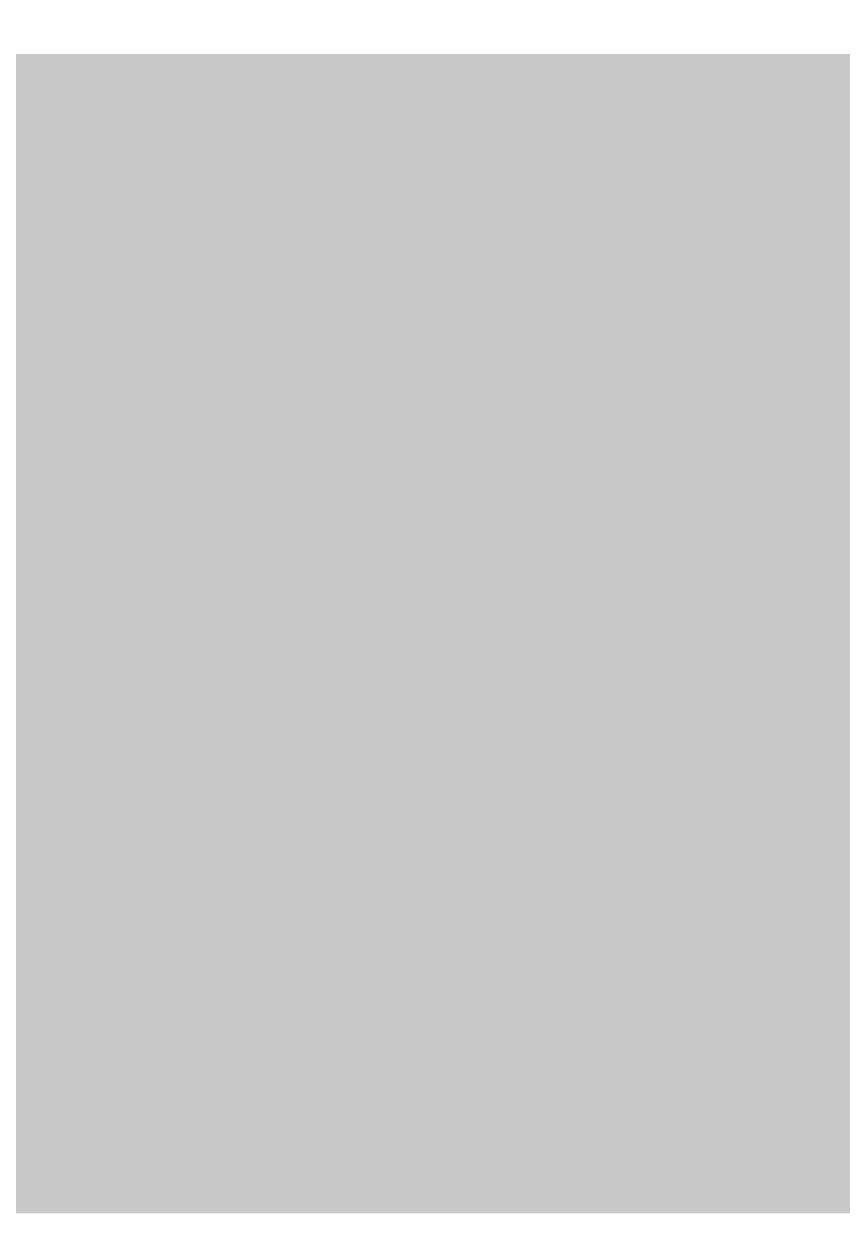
# Model space of a CAD drawing. Extents: x -0.1 to 65.1, y -1.2 to 30.1.
# Drawn here: x 26.2866 to 26.5952, y 6.5843 to 7.0326 of the extents above; entities that cross this region are included whole.
import ezdxf

# ---------------------------------------------------------------- set-up
doc = ezdxf.new("R2010")
doc.units = 0
doc.header["$MEASUREMENT"] = 0
doc.layers.get('0').update_dxf_attribs({"linetype": 'CONTINUOUS'})
doc.layers.add('2D_LINE_126', color=7, linetype='CONTINUOUS')

# ---------------------------------------------------------------- blocks, each defined once
blk = doc.blocks.new('SMOOTH_0$0254')
at = {"const_width": 0.0127}
blk.add_lwpolyline([(-0.00635, 0, 1), (0.00635, 0, 1)], format="xyb", close=True, dxfattribs=at)
blk = doc.blocks.new('DRAWING_63')
at = {"layer": '2D_LINE_126', "const_width": 0.0254}
for points in [[(-4.05765, -0.90297), (-4.05765, -0.89154), (-4.05765, -0.88011), (-4.05765, -0.86868), (-4.05765, -0.85725), (-4.05765, -0.84582), (-4.05765, -0.83439), (-4.05765, -0.82296), (-4.05765, -0.81153), (-4.05765, -0.8001), (-4.05765, -0.78867), (-4.05765, -0.77724), (-4.05765, -0.76581), (-4.05765, -0.75438), (-4.05765, -0.74295), (-4.05765, -0.73152), (-4.05765, -0.72009), (-4.05765, -0.70866), (-4.05765, -0.69723), (-4.05765, -0.6858), (-4.05765, -0.67437), (-4.05765, -0.66294), (-4.05765, -0.65151), (-4.05765, -0.64008), (-4.05765, -0.62865), (-4.05765, -0.61722), (-4.05765, -0.60579), (-4.05765, -0.59436), (-4.05765, -0.58293), (-4.05765, -0.5715), (-4.05765, -0.56007), (-4.05765, -0.54864), (-4.05765, -0.53721), (-4.05765, -0.52578), (-4.05765, -0.51435), (-4.05765, -0.50292), (-4.05765, -0.49149), (-4.05765, -0.48006)], [(-4.04622, -0.90297), (-4.04622, -0.89154), (-4.04622, -0.88011), (-4.04622, -0.86868), (-4.04622, -0.85725), (-4.04622, -0.84582), (-4.04622, -0.83439), (-4.04622, -0.82296), (-4.04622, -0.81153), (-4.04622, -0.8001), (-4.04622, -0.78867), (-4.04622, -0.77724), (-4.04622, -0.76581), (-4.04622, -0.75438), (-4.04622, -0.74295), (-4.04622, -0.73152), (-4.04622, -0.72009), (-4.04622, -0.70866), (-4.04622, -0.69723), (-4.04622, -0.6858), (-4.04622, -0.67437), (-4.04622, -0.66294), (-4.04622, -0.65151), (-4.04622, -0.64008), (-4.04622, -0.62865), (-4.04622, -0.61722), (-4.04622, -0.60579), (-4.04622, -0.59436), (-4.04622, -0.58293), (-4.04622, -0.5715), (-4.04622, -0.56007), (-4.04622, -0.54864), (-4.04622, -0.53721), (-4.04622, -0.52578), (-4.04622, -0.51435), (-4.04622, -0.50292), (-4.04622, -0.49149), (-4.04622, -0.48006)], [(-4.03479, -0.90297), (-4.03479, -0.89154), (-4.03479, -0.88011), (-4.03479, -0.86868), (-4.03479, -0.85725), (-4.03479, -0.84582), (-4.03479, -0.83439), (-4.03479, -0.82296), (-4.03479, -0.81153), (-4.03479, -0.8001), (-4.03479, -0.78867), (-4.03479, -0.77724), (-4.03479, -0.76581), (-4.03479, -0.75438), (-4.03479, -0.74295), (-4.03479, -0.73152), (-4.03479, -0.72009), (-4.03479, -0.70866), (-4.03479, -0.69723), (-4.03479, -0.6858), (-4.03479, -0.67437), (-4.03479, -0.66294), (-4.03479, -0.65151), (-4.03479, -0.64008), (-4.03479, -0.62865), (-4.03479, -0.61722), (-4.03479, -0.60579), (-4.03479, -0.59436), (-4.03479, -0.58293), (-4.03479, -0.5715), (-4.03479, -0.56007), (-4.03479, -0.54864), (-4.03479, -0.53721), (-4.03479, -0.52578), (-4.03479, -0.51435), (-4.03479, -0.50292), (-4.03479, -0.49149), (-4.03479, -0.48006)], [(-4.02336, -0.90297), (-4.02336, -0.89154), (-4.02336, -0.88011), (-4.02336, -0.86868), (-4.02336, -0.85725), (-4.02336, -0.84582), (-4.02336, -0.83439), (-4.02336, -0.82296), (-4.02336, -0.81153), (-4.02336, -0.8001), (-4.02336, -0.78867), (-4.02336, -0.77724), (-4.02336, -0.76581), (-4.02336, -0.75438), (-4.02336, -0.74295), (-4.02336, -0.73152), (-4.02336, -0.72009), (-4.02336, -0.70866), (-4.02336, -0.69723), (-4.02336, -0.6858), (-4.02336, -0.67437), (-4.02336, -0.66294), (-4.02336, -0.65151), (-4.02336, -0.64008), (-4.02336, -0.62865), (-4.02336, -0.61722), (-4.02336, -0.60579), (-4.02336, -0.59436), (-4.02336, -0.58293), (-4.02336, -0.5715), (-4.02336, -0.56007), (-4.02336, -0.54864), (-4.02336, -0.53721), (-4.02336, -0.52578), (-4.02336, -0.51435), (-4.02336, -0.50292), (-4.02336, -0.49149), (-4.02336, -0.48006)], [(-4.01193, -0.90297), (-4.01193, -0.89154), (-4.01193, -0.88011), (-4.01193, -0.86868), (-4.01193, -0.85725), (-4.01193, -0.84582), (-4.01193, -0.83439), (-4.01193, -0.82296), (-4.01193, -0.81153), (-4.01193, -0.8001), (-4.01193, -0.78867), (-4.01193, -0.77724), (-4.01193, -0.76581), (-4.01193, -0.75438), (-4.01193, -0.74295), (-4.01193, -0.73152), (-4.01193, -0.72009), (-4.01193, -0.70866), (-4.01193, -0.69723), (-4.01193, -0.6858), (-4.01193, -0.67437), (-4.01193, -0.66294), (-4.01193, -0.65151), (-4.01193, -0.64008), (-4.01193, -0.62865), (-4.01193, -0.61722), (-4.01193, -0.60579), (-4.01193, -0.59436), (-4.01193, -0.58293), (-4.01193, -0.5715), (-4.01193, -0.56007), (-4.01193, -0.54864), (-4.01193, -0.53721), (-4.01193, -0.52578), (-4.01193, -0.51435), (-4.01193, -0.50292), (-4.01193, -0.49149), (-4.01193, -0.48006)], [(-4.0005, -0.90297), (-4.0005, -0.89154), (-4.0005, -0.88011), (-4.0005, -0.86868), (-4.0005, -0.85725), (-4.0005, -0.84582), (-4.0005, -0.83439), (-4.0005, -0.82296), (-4.0005, -0.81153), (-4.0005, -0.8001), (-4.0005, -0.78867), (-4.0005, -0.77724), (-4.0005, -0.76581), (-4.0005, -0.75438), (-4.0005, -0.74295), (-4.0005, -0.73152), (-4.0005, -0.72009), (-4.0005, -0.70866), (-4.0005, -0.69723), (-4.0005, -0.6858), (-4.0005, -0.67437), (-4.0005, -0.66294), (-4.0005, -0.65151), (-4.0005, -0.64008), (-4.0005, -0.62865), (-4.0005, -0.61722), (-4.0005, -0.60579), (-4.0005, -0.59436), (-4.0005, -0.58293), (-4.0005, -0.5715), (-4.0005, -0.56007), (-4.0005, -0.54864), (-4.0005, -0.53721), (-4.0005, -0.52578), (-4.0005, -0.51435), (-4.0005, -0.50292), (-4.0005, -0.49149), (-4.0005, -0.48006)], [(-3.98907, -0.90297), (-3.98907, -0.89154), (-3.98907, -0.88011), (-3.98907, -0.86868), (-3.98907, -0.85725), (-3.98907, -0.84582), (-3.98907, -0.83439), (-3.98907, -0.82296), (-3.98907, -0.81153), (-3.98907, -0.8001), (-3.98907, -0.78867), (-3.98907, -0.77724), (-3.98907, -0.76581), (-3.98907, -0.75438), (-3.98907, -0.74295), (-3.98907, -0.73152), (-3.98907, -0.72009), (-3.98907, -0.70866), (-3.98907, -0.69723), (-3.98907, -0.6858), (-3.98907, -0.67437), (-3.98907, -0.66294), (-3.98907, -0.65151), (-3.98907, -0.64008), (-3.98907, -0.62865), (-3.98907, -0.61722), (-3.98907, -0.60579), (-3.98907, -0.59436), (-3.98907, -0.58293), (-3.98907, -0.5715), (-3.98907, -0.56007), (-3.98907, -0.54864), (-3.98907, -0.53721), (-3.98907, -0.52578), (-3.98907, -0.51435), (-3.98907, -0.50292), (-3.98907, -0.49149), (-3.98907, -0.48006)], [(-3.97764, -0.90297), (-3.97764, -0.89154), (-3.97764, -0.88011), (-3.97764, -0.86868), (-3.97764, -0.85725), (-3.97764, -0.84582), (-3.97764, -0.83439), (-3.97764, -0.82296), (-3.97764, -0.81153), (-3.97764, -0.8001), (-3.97764, -0.78867), (-3.97764, -0.77724), (-3.97764, -0.76581), (-3.97764, -0.75438), (-3.97764, -0.74295), (-3.97764, -0.73152), (-3.97764, -0.72009), (-3.97764, -0.70866), (-3.97764, -0.69723), (-3.97764, -0.6858), (-3.97764, -0.67437), (-3.97764, -0.66294), (-3.97764, -0.65151), (-3.97764, -0.64008), (-3.97764, -0.62865), (-3.97764, -0.61722), (-3.97764, -0.60579), (-3.97764, -0.59436), (-3.97764, -0.58293), (-3.97764, -0.5715), (-3.97764, -0.56007), (-3.97764, -0.54864), (-3.97764, -0.53721), (-3.97764, -0.52578), (-3.97764, -0.51435), (-3.97764, -0.50292), (-3.97764, -0.49149), (-3.97764, -0.48006)], [(-3.96621, -0.90297), (-3.96621, -0.89154), (-3.96621, -0.88011), (-3.96621, -0.86868), (-3.96621, -0.85725), (-3.96621, -0.84582), (-3.96621, -0.83439), (-3.96621, -0.82296), (-3.96621, -0.81153), (-3.96621, -0.8001), (-3.96621, -0.78867), (-3.96621, -0.77724), (-3.96621, -0.76581), (-3.96621, -0.75438), (-3.96621, -0.74295), (-3.96621, -0.73152), (-3.96621, -0.72009), (-3.96621, -0.70866), (-3.96621, -0.69723), (-3.96621, -0.6858), (-3.96621, -0.67437), (-3.96621, -0.66294), (-3.96621, -0.65151), (-3.96621, -0.64008), (-3.96621, -0.62865), (-3.96621, -0.61722), (-3.96621, -0.60579), (-3.96621, -0.59436), (-3.96621, -0.58293), (-3.96621, -0.5715), (-3.96621, -0.56007), (-3.96621, -0.54864), (-3.96621, -0.53721), (-3.96621, -0.52578), (-3.96621, -0.51435), (-3.96621, -0.50292), (-3.96621, -0.49149), (-3.96621, -0.48006)], [(-3.95478, -0.90297), (-3.95478, -0.89154), (-3.95478, -0.88011), (-3.95478, -0.86868), (-3.95478, -0.85725), (-3.95478, -0.84582), (-3.95478, -0.83439), (-3.95478, -0.82296), (-3.95478, -0.81153), (-3.95478, -0.8001), (-3.95478, -0.78867), (-3.95478, -0.77724), (-3.95478, -0.76581), (-3.95478, -0.75438), (-3.95478, -0.74295), (-3.95478, -0.73152), (-3.95478, -0.72009), (-3.95478, -0.70866), (-3.95478, -0.69723), (-3.95478, -0.6858), (-3.95478, -0.67437), (-3.95478, -0.66294), (-3.95478, -0.65151), (-3.95478, -0.64008), (-3.95478, -0.62865), (-3.95478, -0.61722), (-3.95478, -0.60579), (-3.95478, -0.59436), (-3.95478, -0.58293), (-3.95478, -0.5715), (-3.95478, -0.56007), (-3.95478, -0.54864), (-3.95478, -0.53721), (-3.95478, -0.52578), (-3.95478, -0.51435), (-3.95478, -0.50292), (-3.95478, -0.49149), (-3.95478, -0.48006)], [(-3.94335, -0.90297), (-3.94335, -0.89154), (-3.94335, -0.88011), (-3.94335, -0.86868), (-3.94335, -0.85725), (-3.94335, -0.84582), (-3.94335, -0.83439), (-3.94335, -0.82296), (-3.94335, -0.81153), (-3.94335, -0.8001), (-3.94335, -0.78867), (-3.94335, -0.77724), (-3.94335, -0.76581), (-3.94335, -0.75438), (-3.94335, -0.74295), (-3.94335, -0.73152), (-3.94335, -0.72009), (-3.94335, -0.70866), (-3.94335, -0.69723), (-3.94335, -0.6858), (-3.94335, -0.67437), (-3.94335, -0.66294), (-3.94335, -0.65151), (-3.94335, -0.64008), (-3.94335, -0.62865), (-3.94335, -0.61722), (-3.94335, -0.60579), (-3.94335, -0.59436), (-3.94335, -0.58293), (-3.94335, -0.5715), (-3.94335, -0.56007), (-3.94335, -0.54864), (-3.94335, -0.53721), (-3.94335, -0.52578), (-3.94335, -0.51435), (-3.94335, -0.50292), (-3.94335, -0.49149), (-3.94335, -0.48006)], [(-3.93192, -0.90297), (-3.93192, -0.89154), (-3.93192, -0.88011), (-3.93192, -0.86868), (-3.93192, -0.85725), (-3.93192, -0.84582), (-3.93192, -0.83439), (-3.93192, -0.82296), (-3.93192, -0.81153), (-3.93192, -0.8001), (-3.93192, -0.78867), (-3.93192, -0.77724), (-3.93192, -0.76581), (-3.93192, -0.75438), (-3.93192, -0.74295), (-3.93192, -0.73152), (-3.93192, -0.72009), (-3.93192, -0.70866), (-3.93192, -0.69723), (-3.93192, -0.6858), (-3.93192, -0.67437), (-3.93192, -0.66294), (-3.93192, -0.65151), (-3.93192, -0.64008), (-3.93192, -0.62865), (-3.93192, -0.61722), (-3.93192, -0.60579), (-3.93192, -0.59436), (-3.93192, -0.58293), (-3.93192, -0.5715), (-3.93192, -0.56007), (-3.93192, -0.54864), (-3.93192, -0.53721), (-3.93192, -0.52578), (-3.93192, -0.51435), (-3.93192, -0.50292), (-3.93192, -0.49149), (-3.93192, -0.48006)], [(-3.92049, -0.90297), (-3.92049, -0.89154), (-3.92049, -0.88011), (-3.92049, -0.86868), (-3.92049, -0.85725), (-3.92049, -0.84582), (-3.92049, -0.83439), (-3.92049, -0.82296), (-3.92049, -0.81153), (-3.92049, -0.8001), (-3.92049, -0.78867), (-3.92049, -0.77724), (-3.92049, -0.76581), (-3.92049, -0.75438), (-3.92049, -0.74295), (-3.92049, -0.73152), (-3.92049, -0.72009), (-3.92049, -0.70866), (-3.92049, -0.69723), (-3.92049, -0.6858), (-3.92049, -0.67437), (-3.92049, -0.66294), (-3.92049, -0.65151), (-3.92049, -0.64008), (-3.92049, -0.62865), (-3.92049, -0.61722), (-3.92049, -0.60579), (-3.92049, -0.59436), (-3.92049, -0.58293), (-3.92049, -0.5715), (-3.92049, -0.56007), (-3.92049, -0.54864), (-3.92049, -0.53721), (-3.92049, -0.52578), (-3.92049, -0.51435), (-3.92049, -0.50292), (-3.92049, -0.49149), (-3.92049, -0.48006)], [(-3.90906, -0.90297), (-3.90906, -0.89154), (-3.90906, -0.88011), (-3.90906, -0.86868), (-3.90906, -0.85725), (-3.90906, -0.84582), (-3.90906, -0.83439), (-3.90906, -0.82296), (-3.90906, -0.81153), (-3.90906, -0.8001), (-3.90906, -0.78867), (-3.90906, -0.77724), (-3.90906, -0.76581), (-3.90906, -0.75438), (-3.90906, -0.74295), (-3.90906, -0.73152), (-3.90906, -0.72009), (-3.90906, -0.70866), (-3.90906, -0.69723), (-3.90906, -0.6858), (-3.90906, -0.67437), (-3.90906, -0.66294), (-3.90906, -0.65151), (-3.90906, -0.64008), (-3.90906, -0.62865), (-3.90906, -0.61722), (-3.90906, -0.60579), (-3.90906, -0.59436), (-3.90906, -0.58293), (-3.90906, -0.5715), (-3.90906, -0.56007), (-3.90906, -0.54864), (-3.90906, -0.53721), (-3.90906, -0.52578), (-3.90906, -0.51435), (-3.90906, -0.50292), (-3.90906, -0.49149), (-3.90906, -0.48006)], [(-3.89763, -0.90297), (-3.89763, -0.89154), (-3.89763, -0.88011), (-3.89763, -0.86868), (-3.89763, -0.85725), (-3.89763, -0.84582), (-3.89763, -0.83439), (-3.89763, -0.82296), (-3.89763, -0.81153), (-3.89763, -0.8001), (-3.89763, -0.78867), (-3.89763, -0.77724), (-3.89763, -0.76581), (-3.89763, -0.75438), (-3.89763, -0.74295), (-3.89763, -0.73152), (-3.89763, -0.72009), (-3.89763, -0.70866), (-3.89763, -0.69723), (-3.89763, -0.6858), (-3.89763, -0.67437), (-3.89763, -0.66294), (-3.89763, -0.65151), (-3.89763, -0.64008), (-3.89763, -0.62865), (-3.89763, -0.61722), (-3.89763, -0.60579), (-3.89763, -0.59436), (-3.89763, -0.58293), (-3.89763, -0.5715), (-3.89763, -0.56007), (-3.89763, -0.54864), (-3.89763, -0.53721), (-3.89763, -0.52578), (-3.89763, -0.51435), (-3.89763, -0.50292), (-3.89763, -0.49149), (-3.89763, -0.48006)], [(-3.8862, -0.90297), (-3.8862, -0.89154), (-3.8862, -0.88011), (-3.8862, -0.86868), (-3.8862, -0.85725), (-3.8862, -0.84582), (-3.8862, -0.83439), (-3.8862, -0.82296), (-3.8862, -0.81153), (-3.8862, -0.8001), (-3.8862, -0.78867), (-3.8862, -0.77724), (-3.8862, -0.76581), (-3.8862, -0.75438), (-3.8862, -0.74295), (-3.8862, -0.73152), (-3.8862, -0.72009), (-3.8862, -0.70866), (-3.8862, -0.69723), (-3.8862, -0.6858), (-3.8862, -0.67437), (-3.8862, -0.66294), (-3.8862, -0.65151), (-3.8862, -0.64008), (-3.8862, -0.62865), (-3.8862, -0.61722), (-3.8862, -0.60579), (-3.8862, -0.59436), (-3.8862, -0.58293), (-3.8862, -0.5715), (-3.8862, -0.56007), (-3.8862, -0.54864), (-3.8862, -0.53721), (-3.8862, -0.52578), (-3.8862, -0.51435), (-3.8862, -0.50292), (-3.8862, -0.49149), (-3.8862, -0.48006)], [(-3.87477, -0.90297), (-3.87477, -0.89154), (-3.87477, -0.88011), (-3.87477, -0.86868), (-3.87477, -0.85725), (-3.87477, -0.84582), (-3.87477, -0.83439), (-3.87477, -0.82296), (-3.87477, -0.81153), (-3.87477, -0.8001), (-3.87477, -0.78867), (-3.87477, -0.77724), (-3.87477, -0.76581), (-3.87477, -0.75438), (-3.87477, -0.74295), (-3.87477, -0.73152), (-3.87477, -0.72009), (-3.87477, -0.70866), (-3.87477, -0.69723), (-3.87477, -0.6858), (-3.87477, -0.67437), (-3.87477, -0.66294), (-3.87477, -0.65151), (-3.87477, -0.64008), (-3.87477, -0.62865), (-3.87477, -0.61722), (-3.87477, -0.60579), (-3.87477, -0.59436), (-3.87477, -0.58293), (-3.87477, -0.5715), (-3.87477, -0.56007), (-3.87477, -0.54864), (-3.87477, -0.53721), (-3.87477, -0.52578), (-3.87477, -0.51435), (-3.87477, -0.50292), (-3.87477, -0.49149), (-3.87477, -0.48006)], [(-3.86334, -0.90297), (-3.86334, -0.89154), (-3.86334, -0.88011), (-3.86334, -0.86868), (-3.86334, -0.85725), (-3.86334, -0.84582), (-3.86334, -0.83439), (-3.86334, -0.82296), (-3.86334, -0.81153), (-3.86334, -0.8001), (-3.86334, -0.78867), (-3.86334, -0.77724), (-3.86334, -0.76581), (-3.86334, -0.75438), (-3.86334, -0.74295), (-3.86334, -0.73152), (-3.86334, -0.72009), (-3.86334, -0.70866), (-3.86334, -0.69723), (-3.86334, -0.6858), (-3.86334, -0.67437), (-3.86334, -0.66294), (-3.86334, -0.65151), (-3.86334, -0.64008), (-3.86334, -0.62865), (-3.86334, -0.61722), (-3.86334, -0.60579), (-3.86334, -0.59436), (-3.86334, -0.58293), (-3.86334, -0.5715), (-3.86334, -0.56007), (-3.86334, -0.54864), (-3.86334, -0.53721), (-3.86334, -0.52578), (-3.86334, -0.51435), (-3.86334, -0.50292), (-3.86334, -0.49149), (-3.86334, -0.48006)], [(-3.85191, -0.90297), (-3.85191, -0.89154), (-3.85191, -0.88011), (-3.85191, -0.86868), (-3.85191, -0.85725), (-3.85191, -0.84582), (-3.85191, -0.83439), (-3.85191, -0.82296), (-3.85191, -0.81153), (-3.85191, -0.8001), (-3.85191, -0.78867), (-3.85191, -0.77724), (-3.85191, -0.76581), (-3.85191, -0.75438), (-3.85191, -0.74295), (-3.85191, -0.73152), (-3.85191, -0.72009), (-3.85191, -0.70866), (-3.85191, -0.69723), (-3.85191, -0.6858), (-3.85191, -0.67437), (-3.85191, -0.66294), (-3.85191, -0.65151), (-3.85191, -0.64008), (-3.85191, -0.62865), (-3.85191, -0.61722), (-3.85191, -0.60579), (-3.85191, -0.59436), (-3.85191, -0.58293), (-3.85191, -0.5715), (-3.85191, -0.56007), (-3.85191, -0.54864), (-3.85191, -0.53721), (-3.85191, -0.52578), (-3.85191, -0.51435), (-3.85191, -0.50292), (-3.85191, -0.49149), (-3.85191, -0.48006)], [(-3.84048, -0.90297), (-3.84048, -0.89154), (-3.84048, -0.88011), (-3.84048, -0.86868), (-3.84048, -0.85725), (-3.84048, -0.84582), (-3.84048, -0.83439), (-3.84048, -0.82296), (-3.84048, -0.81153), (-3.84048, -0.8001), (-3.84048, -0.78867), (-3.84048, -0.77724), (-3.84048, -0.76581), (-3.84048, -0.75438), (-3.84048, -0.74295), (-3.84048, -0.73152), (-3.84048, -0.72009), (-3.84048, -0.70866), (-3.84048, -0.69723), (-3.84048, -0.6858), (-3.84048, -0.67437), (-3.84048, -0.66294), (-3.84048, -0.65151), (-3.84048, -0.64008), (-3.84048, -0.62865), (-3.84048, -0.61722), (-3.84048, -0.60579), (-3.84048, -0.59436), (-3.84048, -0.58293), (-3.84048, -0.5715), (-3.84048, -0.56007), (-3.84048, -0.54864), (-3.84048, -0.53721), (-3.84048, -0.52578), (-3.84048, -0.51435), (-3.84048, -0.50292), (-3.84048, -0.49149), (-3.84048, -0.48006)], [(-3.82905, -0.90297), (-3.82905, -0.89154), (-3.82905, -0.88011), (-3.82905, -0.86868), (-3.82905, -0.85725), (-3.82905, -0.84582), (-3.82905, -0.83439), (-3.82905, -0.82296), (-3.82905, -0.81153), (-3.82905, -0.8001), (-3.82905, -0.78867), (-3.82905, -0.77724), (-3.82905, -0.76581), (-3.82905, -0.75438), (-3.82905, -0.74295), (-3.82905, -0.73152), (-3.82905, -0.72009), (-3.82905, -0.70866), (-3.82905, -0.69723), (-3.82905, -0.6858), (-3.82905, -0.67437), (-3.82905, -0.66294), (-3.82905, -0.65151), (-3.82905, -0.64008), (-3.82905, -0.62865), (-3.82905, -0.61722), (-3.82905, -0.60579), (-3.82905, -0.59436), (-3.82905, -0.58293), (-3.82905, -0.5715), (-3.82905, -0.56007), (-3.82905, -0.54864), (-3.82905, -0.53721), (-3.82905, -0.52578), (-3.82905, -0.51435), (-3.82905, -0.50292), (-3.82905, -0.49149), (-3.82905, -0.48006)], [(-3.81762, -0.90297), (-3.81762, -0.89154), (-3.81762, -0.88011), (-3.81762, -0.86868), (-3.81762, -0.85725), (-3.81762, -0.84582), (-3.81762, -0.83439), (-3.81762, -0.82296), (-3.81762, -0.81153), (-3.81762, -0.8001), (-3.81762, -0.78867), (-3.81762, -0.77724), (-3.81762, -0.76581), (-3.81762, -0.75438), (-3.81762, -0.74295), (-3.81762, -0.73152), (-3.81762, -0.72009), (-3.81762, -0.70866), (-3.81762, -0.69723), (-3.81762, -0.6858), (-3.81762, -0.67437), (-3.81762, -0.66294), (-3.81762, -0.65151), (-3.81762, -0.64008), (-3.81762, -0.62865), (-3.81762, -0.61722), (-3.81762, -0.60579), (-3.81762, -0.59436), (-3.81762, -0.58293), (-3.81762, -0.5715), (-3.81762, -0.56007), (-3.81762, -0.54864), (-3.81762, -0.53721), (-3.81762, -0.52578), (-3.81762, -0.51435), (-3.81762, -0.50292), (-3.81762, -0.49149), (-3.81762, -0.48006)], [(-3.80619, -0.90297), (-3.80619, -0.89154), (-3.80619, -0.88011), (-3.80619, -0.86868), (-3.80619, -0.85725), (-3.80619, -0.84582), (-3.80619, -0.83439), (-3.80619, -0.82296), (-3.80619, -0.81153), (-3.80619, -0.8001), (-3.80619, -0.78867), (-3.80619, -0.77724), (-3.80619, -0.76581), (-3.80619, -0.75438), (-3.80619, -0.74295), (-3.80619, -0.73152), (-3.80619, -0.72009), (-3.80619, -0.70866), (-3.80619, -0.69723), (-3.80619, -0.6858), (-3.80619, -0.67437), (-3.80619, -0.66294), (-3.80619, -0.65151), (-3.80619, -0.64008), (-3.80619, -0.62865), (-3.80619, -0.61722), (-3.80619, -0.60579), (-3.80619, -0.59436), (-3.80619, -0.58293), (-3.80619, -0.5715), (-3.80619, -0.56007), (-3.80619, -0.54864), (-3.80619, -0.53721), (-3.80619, -0.52578), (-3.80619, -0.51435), (-3.80619, -0.50292), (-3.80619, -0.49149), (-3.80619, -0.48006)], [(-3.79476, -0.90297), (-3.79476, -0.89154), (-3.79476, -0.88011), (-3.79476, -0.86868), (-3.79476, -0.85725), (-3.79476, -0.84582), (-3.79476, -0.83439), (-3.79476, -0.82296), (-3.79476, -0.81153), (-3.79476, -0.8001), (-3.79476, -0.78867), (-3.79476, -0.77724), (-3.79476, -0.76581), (-3.79476, -0.75438), (-3.79476, -0.74295), (-3.79476, -0.73152), (-3.79476, -0.72009), (-3.79476, -0.70866), (-3.79476, -0.69723), (-3.79476, -0.6858), (-3.79476, -0.67437), (-3.79476, -0.66294), (-3.79476, -0.65151), (-3.79476, -0.64008), (-3.79476, -0.62865), (-3.79476, -0.61722), (-3.79476, -0.60579), (-3.79476, -0.59436), (-3.79476, -0.58293), (-3.79476, -0.5715), (-3.79476, -0.56007), (-3.79476, -0.54864), (-3.79476, -0.53721), (-3.79476, -0.52578), (-3.79476, -0.51435), (-3.79476, -0.50292), (-3.79476, -0.49149), (-3.79476, -0.48006)], [(-3.78333, -0.90297), (-3.78333, -0.89154), (-3.78333, -0.88011), (-3.78333, -0.86868), (-3.78333, -0.85725), (-3.78333, -0.84582), (-3.78333, -0.83439), (-3.78333, -0.82296), (-3.78333, -0.81153), (-3.78333, -0.8001), (-3.78333, -0.78867), (-3.78333, -0.77724), (-3.78333, -0.76581), (-3.78333, -0.75438), (-3.78333, -0.74295), (-3.78333, -0.73152), (-3.78333, -0.72009), (-3.78333, -0.70866), (-3.78333, -0.69723), (-3.78333, -0.6858), (-3.78333, -0.67437), (-3.78333, -0.66294), (-3.78333, -0.65151), (-3.78333, -0.64008), (-3.78333, -0.62865), (-3.78333, -0.61722), (-3.78333, -0.60579), (-3.78333, -0.59436), (-3.78333, -0.58293), (-3.78333, -0.5715), (-3.78333, -0.56007), (-3.78333, -0.54864), (-3.78333, -0.53721), (-3.78333, -0.52578), (-3.78333, -0.51435), (-3.78333, -0.50292), (-3.78333, -0.49149), (-3.78333, -0.48006)], [(-3.7719, -0.90297), (-3.7719, -0.89154), (-3.7719, -0.88011), (-3.7719, -0.86868), (-3.7719, -0.85725), (-3.7719, -0.84582), (-3.7719, -0.83439), (-3.7719, -0.82296), (-3.7719, -0.81153), (-3.7719, -0.8001), (-3.7719, -0.78867), (-3.7719, -0.77724), (-3.7719, -0.76581), (-3.7719, -0.75438), (-3.7719, -0.74295), (-3.7719, -0.73152), (-3.7719, -0.72009), (-3.7719, -0.70866), (-3.7719, -0.69723), (-3.7719, -0.6858), (-3.7719, -0.67437), (-3.7719, -0.66294), (-3.7719, -0.65151), (-3.7719, -0.64008), (-3.7719, -0.62865), (-3.7719, -0.61722), (-3.7719, -0.60579), (-3.7719, -0.59436), (-3.7719, -0.58293), (-3.7719, -0.5715), (-3.7719, -0.56007), (-3.7719, -0.54864), (-3.7719, -0.53721), (-3.7719, -0.52578), (-3.7719, -0.51435), (-3.7719, -0.50292), (-3.7719, -0.49149), (-3.7719, -0.48006)], [(-3.76047, -0.90297), (-3.76047, -0.89154), (-3.76047, -0.88011), (-3.76047, -0.86868), (-3.76047, -0.85725), (-3.76047, -0.84582), (-3.76047, -0.83439), (-3.76047, -0.82296), (-3.76047, -0.81153), (-3.76047, -0.8001), (-3.76047, -0.78867), (-3.76047, -0.77724), (-3.76047, -0.76581), (-3.76047, -0.75438), (-3.76047, -0.74295), (-3.76047, -0.73152), (-3.76047, -0.72009), (-3.76047, -0.70866), (-3.76047, -0.69723), (-3.76047, -0.6858), (-3.76047, -0.67437), (-3.76047, -0.66294), (-3.76047, -0.65151), (-3.76047, -0.64008), (-3.76047, -0.62865), (-3.76047, -0.61722), (-3.76047, -0.60579), (-3.76047, -0.59436), (-3.76047, -0.58293), (-3.76047, -0.5715), (-3.76047, -0.56007), (-3.76047, -0.54864), (-3.76047, -0.53721), (-3.76047, -0.52578), (-3.76047, -0.51435), (-3.76047, -0.50292), (-3.76047, -0.49149), (-3.76047, -0.48006)], [(-3.74904, -0.90297), (-3.74904, -0.89154), (-3.74904, -0.88011), (-3.74904, -0.86868), (-3.74904, -0.85725), (-3.74904, -0.84582), (-3.74904, -0.83439), (-3.74904, -0.82296), (-3.74904, -0.81153), (-3.74904, -0.8001), (-3.74904, -0.78867), (-3.74904, -0.77724), (-3.74904, -0.76581), (-3.74904, -0.75438), (-3.74904, -0.74295), (-3.74904, -0.73152), (-3.74904, -0.72009), (-3.74904, -0.70866), (-3.74904, -0.69723), (-3.74904, -0.6858), (-3.74904, -0.67437), (-3.74904, -0.66294), (-3.74904, -0.65151), (-3.74904, -0.64008), (-3.74904, -0.62865), (-3.74904, -0.61722), (-3.74904, -0.60579), (-3.74904, -0.59436), (-3.74904, -0.58293), (-3.74904, -0.5715), (-3.74904, -0.56007), (-3.74904, -0.54864), (-3.74904, -0.53721), (-3.74904, -0.52578), (-3.74904, -0.51435), (-3.74904, -0.50292), (-3.74904, -0.49149), (-3.74904, -0.48006)], [(-2.81178, -0.49149), (-4.06908, -0.49149), (-4.12623, -0.50292)], [(-3.73761, -0.49149), (-3.74904, -0.49149), (-3.76047, -0.49149), (-3.7719, -0.49149), (-3.78333, -0.49149), (-3.79476, -0.49149), (-3.80619, -0.49149), (-3.81762, -0.49149), (-3.82905, -0.49149), (-3.84048, -0.49149), (-3.85191, -0.49149), (-3.86334, -0.49149), (-3.87477, -0.49149), (-3.8862, -0.49149), (-3.89763, -0.49149), (-3.90906, -0.49149), (-3.92049, -0.49149), (-3.93192, -0.49149), (-3.94335, -0.49149), (-3.95478, -0.49149), (-3.96621, -0.49149), (-3.97764, -0.49149), (-3.98907, -0.49149), (-4.0005, -0.49149), (-4.01193, -0.49149), (-4.02336, -0.49149), (-4.03479, -0.49149), (-4.04622, -0.49149), (-4.05765, -0.49149), (-4.06908, -0.49149), (-4.06908, -0.50292), (-4.08051, -0.50292)], [(-3.73761, -0.50292), (-3.74904, -0.50292), (-3.76047, -0.50292), (-3.7719, -0.50292), (-3.78333, -0.50292), (-3.79476, -0.50292), (-3.80619, -0.50292), (-3.81762, -0.50292), (-3.82905, -0.50292), (-3.84048, -0.50292), (-3.85191, -0.50292), (-3.86334, -0.50292), (-3.87477, -0.50292), (-3.8862, -0.50292), (-3.89763, -0.50292), (-3.90906, -0.50292), (-3.92049, -0.50292), (-3.93192, -0.50292), (-3.94335, -0.50292), (-3.95478, -0.50292), (-3.96621, -0.50292), (-3.97764, -0.50292), (-3.98907, -0.50292), (-4.0005, -0.50292), (-4.01193, -0.50292), (-4.02336, -0.50292), (-4.03479, -0.50292), (-4.04622, -0.50292), (-4.05765, -0.50292), (-4.06908, -0.50292), (-4.06908, -0.51435), (-4.08051, -0.51435)], [(-4.08051, -0.52578), (-4.06908, -0.52578), (-4.06908, -0.51435), (-4.05765, -0.51435), (-4.04622, -0.51435), (-4.03479, -0.51435), (-4.02336, -0.51435), (-4.01193, -0.51435), (-4.0005, -0.51435), (-3.98907, -0.51435), (-3.97764, -0.51435), (-3.96621, -0.51435), (-3.95478, -0.51435), (-3.94335, -0.51435), (-3.93192, -0.51435), (-3.92049, -0.51435), (-3.90906, -0.51435), (-3.89763, -0.51435), (-3.8862, -0.51435), (-3.87477, -0.51435), (-3.86334, -0.51435), (-3.85191, -0.51435), (-3.84048, -0.51435), (-3.82905, -0.51435), (-3.81762, -0.51435), (-3.80619, -0.51435), (-3.79476, -0.51435), (-3.78333, -0.51435), (-3.7719, -0.51435), (-3.76047, -0.51435), (-3.74904, -0.51435), (-3.73761, -0.51435)], [(-3.73761, -0.52578), (-3.74904, -0.52578), (-3.76047, -0.52578), (-3.7719, -0.52578), (-3.78333, -0.52578), (-3.79476, -0.52578), (-3.80619, -0.52578), (-3.81762, -0.52578), (-3.82905, -0.52578), (-3.84048, -0.52578), (-3.85191, -0.52578), (-3.86334, -0.52578), (-3.87477, -0.52578), (-3.8862, -0.52578), (-3.89763, -0.52578), (-3.90906, -0.52578), (-3.92049, -0.52578), (-3.93192, -0.52578), (-3.94335, -0.52578), (-3.95478, -0.52578), (-3.96621, -0.52578), (-3.97764, -0.52578), (-3.98907, -0.52578), (-4.0005, -0.52578), (-4.01193, -0.52578), (-4.02336, -0.52578), (-4.03479, -0.52578), (-4.04622, -0.52578), (-4.05765, -0.52578), (-4.06908, -0.52578), (-4.06908, -0.53721), (-4.08051, -0.53721)], [(-4.08051, -0.54864), (-4.06908, -0.54864), (-4.06908, -0.53721), (-4.05765, -0.53721), (-4.04622, -0.53721), (-4.03479, -0.53721), (-4.02336, -0.53721), (-4.01193, -0.53721), (-4.0005, -0.53721), (-3.98907, -0.53721), (-3.97764, -0.53721), (-3.96621, -0.53721), (-3.95478, -0.53721), (-3.94335, -0.53721), (-3.93192, -0.53721), (-3.92049, -0.53721), (-3.90906, -0.53721), (-3.89763, -0.53721), (-3.8862, -0.53721), (-3.87477, -0.53721), (-3.86334, -0.53721), (-3.85191, -0.53721), (-3.84048, -0.53721), (-3.82905, -0.53721), (-3.81762, -0.53721), (-3.80619, -0.53721), (-3.79476, -0.53721), (-3.78333, -0.53721), (-3.7719, -0.53721), (-3.76047, -0.53721), (-3.74904, -0.53721), (-3.73761, -0.53721)], [(-4.08051, -0.56007), (-4.06908, -0.56007), (-4.06908, -0.54864), (-4.05765, -0.54864), (-4.04622, -0.54864), (-4.03479, -0.54864), (-4.02336, -0.54864), (-4.01193, -0.54864), (-4.0005, -0.54864), (-3.98907, -0.54864), (-3.97764, -0.54864), (-3.96621, -0.54864), (-3.95478, -0.54864), (-3.94335, -0.54864), (-3.93192, -0.54864), (-3.92049, -0.54864), (-3.90906, -0.54864), (-3.89763, -0.54864), (-3.8862, -0.54864), (-3.87477, -0.54864), (-3.86334, -0.54864), (-3.85191, -0.54864), (-3.84048, -0.54864), (-3.82905, -0.54864), (-3.81762, -0.54864), (-3.80619, -0.54864), (-3.79476, -0.54864), (-3.78333, -0.54864), (-3.7719, -0.54864), (-3.76047, -0.54864), (-3.74904, -0.54864), (-3.73761, -0.54864)], [(-4.08051, -0.5715), (-4.06908, -0.5715), (-4.06908, -0.56007), (-4.05765, -0.56007), (-4.04622, -0.56007), (-4.03479, -0.56007), (-4.02336, -0.56007), (-4.01193, -0.56007), (-4.0005, -0.56007), (-3.98907, -0.56007), (-3.97764, -0.56007), (-3.96621, -0.56007), (-3.95478, -0.56007), (-3.94335, -0.56007), (-3.93192, -0.56007), (-3.92049, -0.56007), (-3.90906, -0.56007), (-3.89763, -0.56007), (-3.8862, -0.56007), (-3.87477, -0.56007), (-3.86334, -0.56007), (-3.85191, -0.56007), (-3.84048, -0.56007), (-3.82905, -0.56007), (-3.81762, -0.56007), (-3.80619, -0.56007), (-3.79476, -0.56007), (-3.78333, -0.56007), (-3.7719, -0.56007), (-3.76047, -0.56007), (-3.74904, -0.56007), (-3.73761, -0.56007)], [(-3.73761, -0.5715), (-3.74904, -0.5715), (-3.76047, -0.5715), (-3.7719, -0.5715), (-3.78333, -0.5715), (-3.79476, -0.5715), (-3.80619, -0.5715), (-3.81762, -0.5715), (-3.82905, -0.5715), (-3.84048, -0.5715), (-3.85191, -0.5715), (-3.86334, -0.5715), (-3.87477, -0.5715), (-3.8862, -0.5715), (-3.89763, -0.5715), (-3.90906, -0.5715), (-3.92049, -0.5715), (-3.93192, -0.5715), (-3.94335, -0.5715), (-3.95478, -0.5715), (-3.96621, -0.5715), (-3.97764, -0.5715), (-3.98907, -0.5715), (-4.0005, -0.5715), (-4.01193, -0.5715), (-4.02336, -0.5715), (-4.03479, -0.5715), (-4.04622, -0.5715), (-4.05765, -0.5715), (-4.06908, -0.5715), (-4.06908, -0.58293), (-4.08051, -0.58293)], [(-4.08051, -0.59436), (-4.06908, -0.59436), (-4.06908, -0.58293), (-4.05765, -0.58293), (-4.04622, -0.58293), (-4.03479, -0.58293), (-4.02336, -0.58293), (-4.01193, -0.58293), (-4.0005, -0.58293), (-3.98907, -0.58293), (-3.97764, -0.58293), (-3.96621, -0.58293), (-3.95478, -0.58293), (-3.94335, -0.58293), (-3.93192, -0.58293), (-3.92049, -0.58293), (-3.90906, -0.58293), (-3.89763, -0.58293), (-3.8862, -0.58293), (-3.87477, -0.58293), (-3.86334, -0.58293), (-3.85191, -0.58293), (-3.84048, -0.58293), (-3.82905, -0.58293), (-3.81762, -0.58293), (-3.80619, -0.58293), (-3.79476, -0.58293), (-3.78333, -0.58293), (-3.7719, -0.58293), (-3.76047, -0.58293), (-3.74904, -0.58293), (-3.73761, -0.58293)], [(-4.08051, -0.60579), (-4.06908, -0.60579), (-4.06908, -0.59436), (-4.05765, -0.59436), (-4.04622, -0.59436), (-4.03479, -0.59436), (-4.02336, -0.59436), (-4.01193, -0.59436), (-4.0005, -0.59436), (-3.98907, -0.59436), (-3.97764, -0.59436), (-3.96621, -0.59436), (-3.95478, -0.59436), (-3.94335, -0.59436), (-3.93192, -0.59436), (-3.92049, -0.59436), (-3.90906, -0.59436), (-3.89763, -0.59436), (-3.8862, -0.59436), (-3.87477, -0.59436), (-3.86334, -0.59436), (-3.85191, -0.59436), (-3.84048, -0.59436), (-3.82905, -0.59436), (-3.81762, -0.59436), (-3.80619, -0.59436), (-3.79476, -0.59436), (-3.78333, -0.59436), (-3.7719, -0.59436), (-3.76047, -0.59436), (-3.74904, -0.59436), (-3.73761, -0.59436)], [(-3.73761, -0.60579), (-3.74904, -0.60579), (-3.76047, -0.60579), (-3.7719, -0.60579), (-3.78333, -0.60579), (-3.79476, -0.60579), (-3.80619, -0.60579), (-3.81762, -0.60579), (-3.82905, -0.60579), (-3.84048, -0.60579), (-3.85191, -0.60579), (-3.86334, -0.60579), (-3.87477, -0.60579), (-3.8862, -0.60579), (-3.89763, -0.60579), (-3.90906, -0.60579), (-3.92049, -0.60579), (-3.93192, -0.60579), (-3.94335, -0.60579), (-3.95478, -0.60579), (-3.96621, -0.60579), (-3.97764, -0.60579), (-3.98907, -0.60579), (-4.0005, -0.60579), (-4.01193, -0.60579), (-4.02336, -0.60579), (-4.03479, -0.60579), (-4.04622, -0.60579), (-4.05765, -0.60579), (-4.06908, -0.60579), (-4.06908, -0.61722), (-4.08051, -0.61722)], [(-3.73761, -0.61722), (-3.74904, -0.61722), (-3.76047, -0.61722), (-3.7719, -0.61722), (-3.78333, -0.61722), (-3.79476, -0.61722), (-3.80619, -0.61722), (-3.81762, -0.61722), (-3.82905, -0.61722), (-3.84048, -0.61722), (-3.85191, -0.61722), (-3.86334, -0.61722), (-3.87477, -0.61722), (-3.8862, -0.61722), (-3.89763, -0.61722), (-3.90906, -0.61722), (-3.92049, -0.61722), (-3.93192, -0.61722), (-3.94335, -0.61722), (-3.95478, -0.61722), (-3.96621, -0.61722), (-3.97764, -0.61722), (-3.98907, -0.61722), (-4.0005, -0.61722), (-4.01193, -0.61722), (-4.02336, -0.61722), (-4.03479, -0.61722), (-4.04622, -0.61722), (-4.05765, -0.61722), (-4.06908, -0.61722), (-4.06908, -0.62865), (-4.08051, -0.62865)], [(-3.73761, -0.62865), (-3.74904, -0.62865), (-3.76047, -0.62865), (-3.7719, -0.62865), (-3.78333, -0.62865), (-3.79476, -0.62865), (-3.80619, -0.62865), (-3.81762, -0.62865), (-3.82905, -0.62865), (-3.84048, -0.62865), (-3.85191, -0.62865), (-3.86334, -0.62865), (-3.87477, -0.62865), (-3.8862, -0.62865), (-3.89763, -0.62865), (-3.90906, -0.62865), (-3.92049, -0.62865), (-3.93192, -0.62865), (-3.94335, -0.62865), (-3.95478, -0.62865), (-3.96621, -0.62865), (-3.97764, -0.62865), (-3.98907, -0.62865), (-4.0005, -0.62865), (-4.01193, -0.62865), (-4.02336, -0.62865), (-4.03479, -0.62865), (-4.04622, -0.62865), (-4.05765, -0.62865), (-4.06908, -0.62865), (-4.06908, -0.64008), (-4.08051, -0.64008)], [(-3.73761, -0.64008), (-3.74904, -0.64008), (-3.76047, -0.64008), (-3.7719, -0.64008), (-3.78333, -0.64008), (-3.79476, -0.64008), (-3.80619, -0.64008), (-3.81762, -0.64008), (-3.82905, -0.64008), (-3.84048, -0.64008), (-3.85191, -0.64008), (-3.86334, -0.64008), (-3.87477, -0.64008), (-3.8862, -0.64008), (-3.89763, -0.64008), (-3.90906, -0.64008), (-3.92049, -0.64008), (-3.93192, -0.64008), (-3.94335, -0.64008), (-3.95478, -0.64008), (-3.96621, -0.64008), (-3.97764, -0.64008), (-3.98907, -0.64008), (-4.0005, -0.64008), (-4.01193, -0.64008), (-4.02336, -0.64008), (-4.03479, -0.64008), (-4.04622, -0.64008), (-4.05765, -0.64008), (-4.06908, -0.64008), (-4.06908, -0.65151), (-4.08051, -0.65151)], [(-3.73761, -0.65151), (-3.74904, -0.65151), (-3.76047, -0.65151), (-3.7719, -0.65151), (-3.78333, -0.65151), (-3.79476, -0.65151), (-3.80619, -0.65151), (-3.81762, -0.65151), (-3.82905, -0.65151), (-3.84048, -0.65151), (-3.85191, -0.65151), (-3.86334, -0.65151), (-3.87477, -0.65151), (-3.8862, -0.65151), (-3.89763, -0.65151), (-3.90906, -0.65151), (-3.92049, -0.65151), (-3.93192, -0.65151), (-3.94335, -0.65151), (-3.95478, -0.65151), (-3.96621, -0.65151), (-3.97764, -0.65151), (-3.98907, -0.65151), (-4.0005, -0.65151), (-4.01193, -0.65151), (-4.02336, -0.65151), (-4.03479, -0.65151), (-4.04622, -0.65151), (-4.05765, -0.65151), (-4.06908, -0.65151), (-4.06908, -0.66294), (-4.08051, -0.66294)], [(-3.73761, -0.90297), (-3.74904, -0.90297), (-3.76047, -0.90297), (-3.7719, -0.90297), (-3.78333, -0.90297), (-3.79476, -0.90297), (-3.80619, -0.90297), (-3.81762, -0.90297), (-3.82905, -0.90297), (-3.84048, -0.90297), (-3.85191, -0.90297), (-3.86334, -0.90297), (-3.87477, -0.90297), (-3.8862, -0.90297), (-3.89763, -0.90297), (-3.90906, -0.90297), (-3.92049, -0.90297), (-3.93192, -0.90297), (-3.94335, -0.90297), (-3.95478, -0.90297), (-3.96621, -0.90297), (-3.97764, -0.90297), (-3.98907, -0.90297), (-4.0005, -0.90297), (-4.01193, -0.90297), (-4.02336, -0.90297), (-4.03479, -0.90297), (-4.04622, -0.90297), (-4.05765, -0.90297), (-4.06908, -0.90297), (-4.08051, -0.90297)], [(-4.08051, -0.67437), (-4.06908, -0.67437), (-4.06908, -0.66294), (-4.05765, -0.66294), (-4.04622, -0.66294), (-4.03479, -0.66294), (-4.02336, -0.66294), (-4.01193, -0.66294), (-4.0005, -0.66294), (-3.98907, -0.66294), (-3.97764, -0.66294), (-3.96621, -0.66294), (-3.95478, -0.66294), (-3.94335, -0.66294), (-3.93192, -0.66294), (-3.92049, -0.66294), (-3.90906, -0.66294), (-3.89763, -0.66294), (-3.8862, -0.66294), (-3.87477, -0.66294), (-3.86334, -0.66294), (-3.85191, -0.66294), (-3.84048, -0.66294), (-3.82905, -0.66294), (-3.81762, -0.66294), (-3.80619, -0.66294), (-3.79476, -0.66294), (-3.78333, -0.66294), (-3.7719, -0.66294), (-3.76047, -0.66294), (-3.74904, -0.66294), (-3.73761, -0.66294)], [(-3.73761, -0.67437), (-3.74904, -0.67437), (-3.76047, -0.67437), (-3.7719, -0.67437), (-3.78333, -0.67437), (-3.79476, -0.67437), (-3.80619, -0.67437), (-3.81762, -0.67437), (-3.82905, -0.67437), (-3.84048, -0.67437), (-3.85191, -0.67437), (-3.86334, -0.67437), (-3.87477, -0.67437), (-3.8862, -0.67437), (-3.89763, -0.67437), (-3.90906, -0.67437), (-3.92049, -0.67437), (-3.93192, -0.67437), (-3.94335, -0.67437), (-3.95478, -0.67437), (-3.96621, -0.67437), (-3.97764, -0.67437), (-3.98907, -0.67437), (-4.0005, -0.67437), (-4.01193, -0.67437), (-4.02336, -0.67437), (-4.03479, -0.67437), (-4.04622, -0.67437), (-4.05765, -0.67437), (-4.06908, -0.67437), (-4.06908, -0.6858), (-4.08051, -0.6858)], [(-3.73761, -0.6858), (-3.74904, -0.6858), (-3.76047, -0.6858), (-3.7719, -0.6858), (-3.78333, -0.6858), (-3.79476, -0.6858), (-3.80619, -0.6858), (-3.81762, -0.6858), (-3.82905, -0.6858), (-3.84048, -0.6858), (-3.85191, -0.6858), (-3.86334, -0.6858), (-3.87477, -0.6858), (-3.8862, -0.6858), (-3.89763, -0.6858), (-3.90906, -0.6858), (-3.92049, -0.6858), (-3.93192, -0.6858), (-3.94335, -0.6858), (-3.95478, -0.6858), (-3.96621, -0.6858), (-3.97764, -0.6858), (-3.98907, -0.6858), (-4.0005, -0.6858), (-4.01193, -0.6858), (-4.02336, -0.6858), (-4.03479, -0.6858), (-4.04622, -0.6858), (-4.05765, -0.6858), (-4.06908, -0.6858), (-4.06908, -0.69723), (-4.08051, -0.69723)], [(-3.73761, -0.69723), (-3.74904, -0.69723), (-3.76047, -0.69723), (-3.7719, -0.69723), (-3.78333, -0.69723), (-3.79476, -0.69723), (-3.80619, -0.69723), (-3.81762, -0.69723), (-3.82905, -0.69723), (-3.84048, -0.69723), (-3.85191, -0.69723), (-3.86334, -0.69723), (-3.87477, -0.69723), (-3.8862, -0.69723), (-3.89763, -0.69723), (-3.90906, -0.69723), (-3.92049, -0.69723), (-3.93192, -0.69723), (-3.94335, -0.69723), (-3.95478, -0.69723), (-3.96621, -0.69723), (-3.97764, -0.69723), (-3.98907, -0.69723), (-4.0005, -0.69723), (-4.01193, -0.69723), (-4.02336, -0.69723), (-4.03479, -0.69723), (-4.04622, -0.69723), (-4.05765, -0.69723), (-4.06908, -0.69723), (-4.06908, -0.70866), (-4.08051, -0.70866)], [(-3.73761, -0.70866), (-3.74904, -0.70866), (-3.76047, -0.70866), (-3.7719, -0.70866), (-3.78333, -0.70866), (-3.79476, -0.70866), (-3.80619, -0.70866), (-3.81762, -0.70866), (-3.82905, -0.70866), (-3.84048, -0.70866), (-3.85191, -0.70866), (-3.86334, -0.70866), (-3.87477, -0.70866), (-3.8862, -0.70866), (-3.89763, -0.70866), (-3.90906, -0.70866), (-3.92049, -0.70866), (-3.93192, -0.70866), (-3.94335, -0.70866), (-3.95478, -0.70866), (-3.96621, -0.70866), (-3.97764, -0.70866), (-3.98907, -0.70866), (-4.0005, -0.70866), (-4.01193, -0.70866), (-4.02336, -0.70866), (-4.03479, -0.70866), (-4.04622, -0.70866), (-4.05765, -0.70866), (-4.06908, -0.70866), (-4.06908, -0.72009), (-4.08051, -0.72009)], [(-3.73761, -0.72009), (-3.74904, -0.72009), (-3.76047, -0.72009), (-3.7719, -0.72009), (-3.78333, -0.72009), (-3.79476, -0.72009), (-3.80619, -0.72009), (-3.81762, -0.72009), (-3.82905, -0.72009), (-3.84048, -0.72009), (-3.85191, -0.72009), (-3.86334, -0.72009), (-3.87477, -0.72009), (-3.8862, -0.72009), (-3.89763, -0.72009), (-3.90906, -0.72009), (-3.92049, -0.72009), (-3.93192, -0.72009), (-3.94335, -0.72009), (-3.95478, -0.72009), (-3.96621, -0.72009), (-3.97764, -0.72009), (-3.98907, -0.72009), (-4.0005, -0.72009), (-4.01193, -0.72009), (-4.02336, -0.72009), (-4.03479, -0.72009), (-4.04622, -0.72009), (-4.05765, -0.72009), (-4.06908, -0.72009), (-4.06908, -0.73152), (-4.08051, -0.73152)], [(-3.73761, -0.73152), (-3.74904, -0.73152), (-3.76047, -0.73152), (-3.7719, -0.73152), (-3.78333, -0.73152), (-3.79476, -0.73152), (-3.80619, -0.73152), (-3.81762, -0.73152), (-3.82905, -0.73152), (-3.84048, -0.73152), (-3.85191, -0.73152), (-3.86334, -0.73152), (-3.87477, -0.73152), (-3.8862, -0.73152), (-3.89763, -0.73152), (-3.90906, -0.73152), (-3.92049, -0.73152), (-3.93192, -0.73152), (-3.94335, -0.73152), (-3.95478, -0.73152), (-3.96621, -0.73152), (-3.97764, -0.73152), (-3.98907, -0.73152), (-4.0005, -0.73152), (-4.01193, -0.73152), (-4.02336, -0.73152), (-4.03479, -0.73152), (-4.04622, -0.73152), (-4.05765, -0.73152), (-4.06908, -0.73152), (-4.06908, -0.74295), (-4.08051, -0.74295)], [(-3.73761, -0.74295), (-3.74904, -0.74295), (-3.76047, -0.74295), (-3.7719, -0.74295), (-3.78333, -0.74295), (-3.79476, -0.74295), (-3.80619, -0.74295), (-3.81762, -0.74295), (-3.82905, -0.74295), (-3.84048, -0.74295), (-3.85191, -0.74295), (-3.86334, -0.74295), (-3.87477, -0.74295), (-3.8862, -0.74295), (-3.89763, -0.74295), (-3.90906, -0.74295), (-3.92049, -0.74295), (-3.93192, -0.74295), (-3.94335, -0.74295), (-3.95478, -0.74295), (-3.96621, -0.74295), (-3.97764, -0.74295), (-3.98907, -0.74295), (-4.0005, -0.74295), (-4.01193, -0.74295), (-4.02336, -0.74295), (-4.03479, -0.74295), (-4.04622, -0.74295), (-4.05765, -0.74295), (-4.06908, -0.74295), (-4.06908, -0.75438), (-4.08051, -0.75438)], [(-3.73761, -0.75438), (-3.74904, -0.75438), (-3.76047, -0.75438), (-3.7719, -0.75438), (-3.78333, -0.75438), (-3.79476, -0.75438), (-3.80619, -0.75438), (-3.81762, -0.75438), (-3.82905, -0.75438), (-3.84048, -0.75438), (-3.85191, -0.75438), (-3.86334, -0.75438), (-3.87477, -0.75438), (-3.8862, -0.75438), (-3.89763, -0.75438), (-3.90906, -0.75438), (-3.92049, -0.75438), (-3.93192, -0.75438), (-3.94335, -0.75438), (-3.95478, -0.75438), (-3.96621, -0.75438), (-3.97764, -0.75438), (-3.98907, -0.75438), (-4.0005, -0.75438), (-4.01193, -0.75438), (-4.02336, -0.75438), (-4.03479, -0.75438), (-4.04622, -0.75438), (-4.05765, -0.75438), (-4.06908, -0.75438), (-4.06908, -0.76581), (-4.08051, -0.76581)], [(-3.73761, -0.76581), (-3.74904, -0.76581), (-3.76047, -0.76581), (-3.7719, -0.76581), (-3.78333, -0.76581), (-3.79476, -0.76581), (-3.80619, -0.76581), (-3.81762, -0.76581), (-3.82905, -0.76581), (-3.84048, -0.76581), (-3.85191, -0.76581), (-3.86334, -0.76581), (-3.87477, -0.76581), (-3.8862, -0.76581), (-3.89763, -0.76581), (-3.90906, -0.76581), (-3.92049, -0.76581), (-3.93192, -0.76581), (-3.94335, -0.76581), (-3.95478, -0.76581), (-3.96621, -0.76581), (-3.97764, -0.76581), (-3.98907, -0.76581), (-4.0005, -0.76581), (-4.01193, -0.76581), (-4.02336, -0.76581), (-4.03479, -0.76581), (-4.04622, -0.76581), (-4.05765, -0.76581), (-4.06908, -0.76581), (-4.06908, -0.77724), (-4.08051, -0.77724)], [(-3.73761, -0.77724), (-3.74904, -0.77724), (-3.76047, -0.77724), (-3.7719, -0.77724), (-3.78333, -0.77724), (-3.79476, -0.77724), (-3.80619, -0.77724), (-3.81762, -0.77724), (-3.82905, -0.77724), (-3.84048, -0.77724), (-3.85191, -0.77724), (-3.86334, -0.77724), (-3.87477, -0.77724), (-3.8862, -0.77724), (-3.89763, -0.77724), (-3.90906, -0.77724), (-3.92049, -0.77724), (-3.93192, -0.77724), (-3.94335, -0.77724), (-3.95478, -0.77724), (-3.96621, -0.77724), (-3.97764, -0.77724), (-3.98907, -0.77724), (-4.0005, -0.77724), (-4.01193, -0.77724), (-4.02336, -0.77724), (-4.03479, -0.77724), (-4.04622, -0.77724), (-4.05765, -0.77724), (-4.06908, -0.77724), (-4.06908, -0.78867), (-4.08051, -0.78867)], [(-3.73761, -0.78867), (-3.74904, -0.78867), (-3.76047, -0.78867), (-3.7719, -0.78867), (-3.78333, -0.78867), (-3.79476, -0.78867), (-3.80619, -0.78867), (-3.81762, -0.78867), (-3.82905, -0.78867), (-3.84048, -0.78867), (-3.85191, -0.78867), (-3.86334, -0.78867), (-3.87477, -0.78867), (-3.8862, -0.78867), (-3.89763, -0.78867), (-3.90906, -0.78867), (-3.92049, -0.78867), (-3.93192, -0.78867), (-3.94335, -0.78867), (-3.95478, -0.78867), (-3.96621, -0.78867), (-3.97764, -0.78867), (-3.98907, -0.78867), (-4.0005, -0.78867), (-4.01193, -0.78867), (-4.02336, -0.78867), (-4.03479, -0.78867), (-4.04622, -0.78867), (-4.05765, -0.78867), (-4.06908, -0.78867), (-4.06908, -0.8001), (-4.08051, -0.8001)], [(-3.73761, -0.8001), (-3.74904, -0.8001), (-3.76047, -0.8001), (-3.7719, -0.8001), (-3.78333, -0.8001), (-3.79476, -0.8001), (-3.80619, -0.8001), (-3.81762, -0.8001), (-3.82905, -0.8001), (-3.84048, -0.8001), (-3.85191, -0.8001), (-3.86334, -0.8001), (-3.87477, -0.8001), (-3.8862, -0.8001), (-3.89763, -0.8001), (-3.90906, -0.8001), (-3.92049, -0.8001), (-3.93192, -0.8001), (-3.94335, -0.8001), (-3.95478, -0.8001), (-3.96621, -0.8001), (-3.97764, -0.8001), (-3.98907, -0.8001), (-4.0005, -0.8001), (-4.01193, -0.8001), (-4.02336, -0.8001), (-4.03479, -0.8001), (-4.04622, -0.8001), (-4.05765, -0.8001), (-4.06908, -0.8001), (-4.06908, -0.81153), (-4.08051, -0.81153)], [(-3.73761, -0.81153), (-3.74904, -0.81153), (-3.76047, -0.81153), (-3.7719, -0.81153), (-3.78333, -0.81153), (-3.79476, -0.81153), (-3.80619, -0.81153), (-3.81762, -0.81153), (-3.82905, -0.81153), (-3.84048, -0.81153), (-3.85191, -0.81153), (-3.86334, -0.81153), (-3.87477, -0.81153), (-3.8862, -0.81153), (-3.89763, -0.81153), (-3.90906, -0.81153), (-3.92049, -0.81153), (-3.93192, -0.81153), (-3.94335, -0.81153), (-3.95478, -0.81153), (-3.96621, -0.81153), (-3.97764, -0.81153), (-3.98907, -0.81153), (-4.0005, -0.81153), (-4.01193, -0.81153), (-4.02336, -0.81153), (-4.03479, -0.81153), (-4.04622, -0.81153), (-4.05765, -0.81153), (-4.06908, -0.81153), (-4.06908, -0.82296), (-4.08051, -0.82296)], [(-3.73761, -0.82296), (-3.74904, -0.82296), (-3.76047, -0.82296), (-3.7719, -0.82296), (-3.78333, -0.82296), (-3.79476, -0.82296), (-3.80619, -0.82296), (-3.81762, -0.82296), (-3.82905, -0.82296), (-3.84048, -0.82296), (-3.85191, -0.82296), (-3.86334, -0.82296), (-3.87477, -0.82296), (-3.8862, -0.82296), (-3.89763, -0.82296), (-3.90906, -0.82296), (-3.92049, -0.82296), (-3.93192, -0.82296), (-3.94335, -0.82296), (-3.95478, -0.82296), (-3.96621, -0.82296), (-3.97764, -0.82296), (-3.98907, -0.82296), (-4.0005, -0.82296), (-4.01193, -0.82296), (-4.02336, -0.82296), (-4.03479, -0.82296), (-4.04622, -0.82296), (-4.05765, -0.82296), (-4.06908, -0.82296), (-4.06908, -0.83439), (-4.08051, -0.83439)], [(-3.73761, -0.83439), (-3.74904, -0.83439), (-3.76047, -0.83439), (-3.7719, -0.83439), (-3.78333, -0.83439), (-3.79476, -0.83439), (-3.80619, -0.83439), (-3.81762, -0.83439), (-3.82905, -0.83439), (-3.84048, -0.83439), (-3.85191, -0.83439), (-3.86334, -0.83439), (-3.87477, -0.83439), (-3.8862, -0.83439), (-3.89763, -0.83439), (-3.90906, -0.83439), (-3.92049, -0.83439), (-3.93192, -0.83439), (-3.94335, -0.83439), (-3.95478, -0.83439), (-3.96621, -0.83439), (-3.97764, -0.83439), (-3.98907, -0.83439), (-4.0005, -0.83439), (-4.01193, -0.83439), (-4.02336, -0.83439), (-4.03479, -0.83439), (-4.04622, -0.83439), (-4.05765, -0.83439), (-4.06908, -0.83439), (-4.06908, -0.84582), (-4.08051, -0.84582)], [(-3.73761, -0.84582), (-3.74904, -0.84582), (-3.76047, -0.84582), (-3.7719, -0.84582), (-3.78333, -0.84582), (-3.79476, -0.84582), (-3.80619, -0.84582), (-3.81762, -0.84582), (-3.82905, -0.84582), (-3.84048, -0.84582), (-3.85191, -0.84582), (-3.86334, -0.84582), (-3.87477, -0.84582), (-3.8862, -0.84582), (-3.89763, -0.84582), (-3.90906, -0.84582), (-3.92049, -0.84582), (-3.93192, -0.84582), (-3.94335, -0.84582), (-3.95478, -0.84582), (-3.96621, -0.84582), (-3.97764, -0.84582), (-3.98907, -0.84582), (-4.0005, -0.84582), (-4.01193, -0.84582), (-4.02336, -0.84582), (-4.03479, -0.84582), (-4.04622, -0.84582), (-4.05765, -0.84582), (-4.06908, -0.84582), (-4.06908, -0.85725), (-4.08051, -0.85725)], [(-3.73761, -0.85725), (-3.74904, -0.85725), (-3.76047, -0.85725), (-3.7719, -0.85725), (-3.78333, -0.85725), (-3.79476, -0.85725), (-3.80619, -0.85725), (-3.81762, -0.85725), (-3.82905, -0.85725), (-3.84048, -0.85725), (-3.85191, -0.85725), (-3.86334, -0.85725), (-3.87477, -0.85725), (-3.8862, -0.85725), (-3.89763, -0.85725), (-3.90906, -0.85725), (-3.92049, -0.85725), (-3.93192, -0.85725), (-3.94335, -0.85725), (-3.95478, -0.85725), (-3.96621, -0.85725), (-3.97764, -0.85725), (-3.98907, -0.85725), (-4.0005, -0.85725), (-4.01193, -0.85725), (-4.02336, -0.85725), (-4.03479, -0.85725), (-4.04622, -0.85725), (-4.05765, -0.85725), (-4.06908, -0.85725), (-4.06908, -0.86868), (-4.08051, -0.86868)], [(-3.73761, -0.86868), (-3.74904, -0.86868), (-3.76047, -0.86868), (-3.7719, -0.86868), (-3.78333, -0.86868), (-3.79476, -0.86868), (-3.80619, -0.86868), (-3.81762, -0.86868), (-3.82905, -0.86868), (-3.84048, -0.86868), (-3.85191, -0.86868), (-3.86334, -0.86868), (-3.87477, -0.86868), (-3.8862, -0.86868), (-3.89763, -0.86868), (-3.90906, -0.86868), (-3.92049, -0.86868), (-3.93192, -0.86868), (-3.94335, -0.86868), (-3.95478, -0.86868), (-3.96621, -0.86868), (-3.97764, -0.86868), (-3.98907, -0.86868), (-4.0005, -0.86868), (-4.01193, -0.86868), (-4.02336, -0.86868), (-4.03479, -0.86868), (-4.04622, -0.86868), (-4.05765, -0.86868), (-4.06908, -0.86868), (-4.06908, -0.88011), (-4.08051, -0.88011)], [(-3.73761, -0.88011), (-3.74904, -0.88011), (-3.76047, -0.88011), (-3.7719, -0.88011), (-3.78333, -0.88011), (-3.79476, -0.88011), (-3.80619, -0.88011), (-3.81762, -0.88011), (-3.82905, -0.88011), (-3.84048, -0.88011), (-3.85191, -0.88011), (-3.86334, -0.88011), (-3.87477, -0.88011), (-3.8862, -0.88011), (-3.89763, -0.88011), (-3.90906, -0.88011), (-3.92049, -0.88011), (-3.93192, -0.88011), (-3.94335, -0.88011), (-3.95478, -0.88011), (-3.96621, -0.88011), (-3.97764, -0.88011), (-3.98907, -0.88011), (-4.0005, -0.88011), (-4.01193, -0.88011), (-4.02336, -0.88011), (-4.03479, -0.88011), (-4.04622, -0.88011), (-4.05765, -0.88011), (-4.06908, -0.88011), (-4.06908, -0.89154), (-4.08051, -0.89154)], [(-3.73761, -0.89154), (-3.74904, -0.89154), (-3.76047, -0.89154), (-3.7719, -0.89154), (-3.78333, -0.89154), (-3.79476, -0.89154), (-3.80619, -0.89154), (-3.81762, -0.89154), (-3.82905, -0.89154), (-3.84048, -0.89154), (-3.85191, -0.89154), (-3.86334, -0.89154), (-3.87477, -0.89154), (-3.8862, -0.89154), (-3.89763, -0.89154), (-3.90906, -0.89154), (-3.92049, -0.89154), (-3.93192, -0.89154), (-3.94335, -0.89154), (-3.95478, -0.89154), (-3.96621, -0.89154), (-3.97764, -0.89154), (-3.98907, -0.89154), (-4.0005, -0.89154), (-4.01193, -0.89154), (-4.02336, -0.89154), (-4.03479, -0.89154), (-4.04622, -0.89154), (-4.05765, -0.89154), (-4.06908, -0.89154), (-4.06908, -0.90297)]]:
    blk.add_lwpolyline(points, dxfattribs=at)
at = {"layer": '2D_LINE_126'}
for p in [(-4.05765, -0.89154), (-4.04622, -0.89154), (-4.03479, -0.89154), (-4.02336, -0.89154), (-4.01193, -0.89154), (-4.0005, -0.89154), (-3.98907, -0.89154), (-3.97764, -0.89154), (-3.96621, -0.89154), (-3.95478, -0.89154), (-3.94335, -0.89154), (-3.93192, -0.89154), (-3.92049, -0.89154), (-3.90906, -0.89154), (-3.89763, -0.89154), (-3.8862, -0.89154), (-3.87477, -0.89154), (-3.86334, -0.89154), (-3.85191, -0.89154), (-3.84048, -0.89154), (-3.82905, -0.89154), (-3.81762, -0.89154), (-3.80619, -0.89154), (-3.79476, -0.89154), (-3.78333, -0.89154), (-3.7719, -0.89154), (-3.76047, -0.89154), (-3.74904, -0.89154), (-4.05765, -0.90297), (-4.04622, -0.90297), (-4.03479, -0.90297), (-4.02336, -0.90297), (-4.01193, -0.90297), (-4.0005, -0.90297), (-3.98907, -0.90297), (-3.97764, -0.90297), (-3.96621, -0.90297), (-3.95478, -0.90297), (-3.94335, -0.90297), (-3.93192, -0.90297), (-3.92049, -0.90297), (-3.90906, -0.90297), (-3.89763, -0.90297), (-3.8862, -0.90297), (-3.87477, -0.90297), (-3.86334, -0.90297), (-3.85191, -0.90297), (-3.84048, -0.90297), (-3.82905, -0.90297), (-3.81762, -0.90297), (-3.80619, -0.90297), (-3.79476, -0.90297), (-3.78333, -0.90297), (-3.7719, -0.90297), (-3.76047, -0.90297), (-3.74904, -0.90297)]:
    blk.add_blockref('SMOOTH_0$0254', p, dxfattribs=at)

msp = doc.modelspace()

# ---------------------------------------------------------------- block references
msp.add_blockref('DRAWING_63', (30.35, 7.5))

doc.saveas('drawing.dxf')
